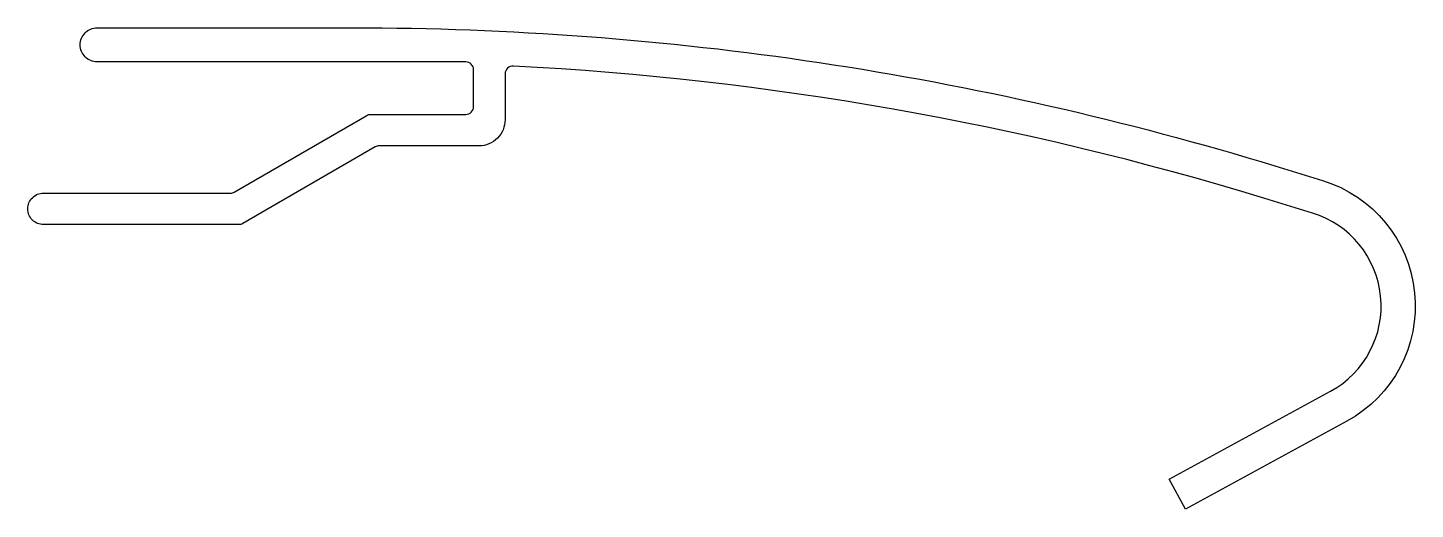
# Model space of a CAD drawing. Extents: x 645 to 697.9, y 649.7 to 668.1.
import ezdxf

# ---------------------------------------------------------------- set-up
doc = ezdxf.new("R2010")
doc.units = 0
doc.layers.get('0').update_dxf_attribs({"linetype": 'CONTINUOUS'})

msp = doc.modelspace()

# ---------------------------------------------------------------- linework, layer by layer
msp.add_lwpolyline([(694.676, 654.224, 0.664203), (693.989, 661.01), (692.172, 661.566, 0.061506), (663.521, 666.614, 0.429392), (663.205, 666.315), (663.205, 664.572, -0.414214), (662.205, 663.572), (658.407, 663.572, 0.131652), (658.257, 663.532), (653.2, 660.612, -0.131652), (653.05, 660.572), (645.605, 660.572, -0.414214), (645.005, 661.172, -0.414214), (645.605, 661.772), (652.729, 661.772, 0.131652), (652.879, 661.812), (657.936, 664.732, -0.131652), (658.086, 664.772), (661.705, 664.772, 0.414214), (662.005, 665.072), (662.005, 666.472, 0.414214), (661.705, 666.772), (647.655, 666.772, -0.414214), (647.005, 667.422, -0.414214), (647.655, 668.072), (657.405, 668.072, -0.074451), (692.553, 662.809), (694.37, 662.253, -0.664203), (695.299, 653.082), (689.149, 649.729), (688.527, 650.871)], format="xyb", close=True)

doc.saveas('drawing.dxf')
